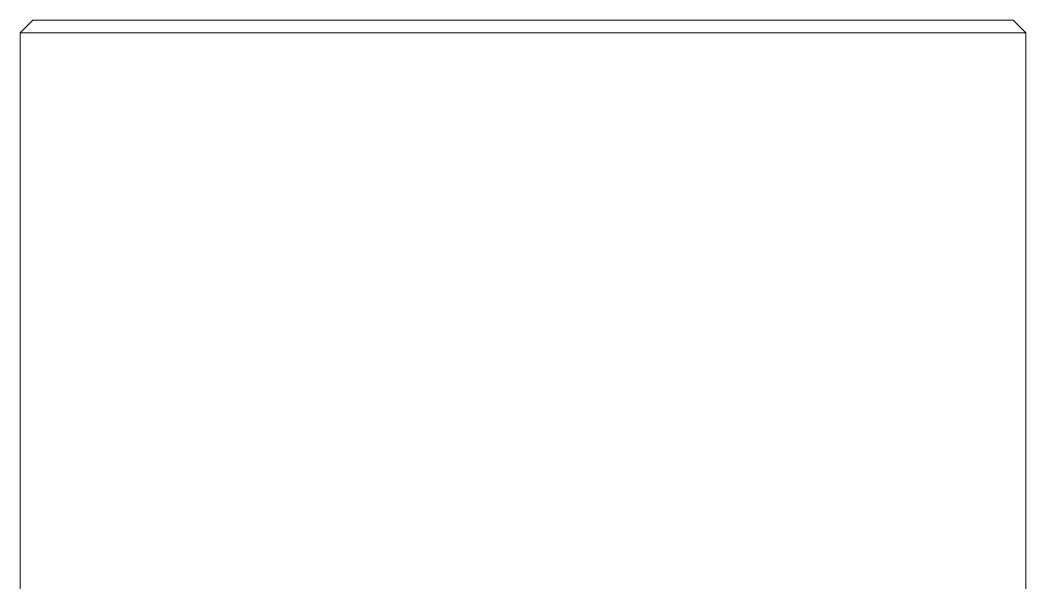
# Model space of a CAD drawing. Header units: millimetres. Extents: x -46169 to 228156, y -86316 to 18123.
# Drawn here: x 112167 to 112767, y -76447 to -76111 of the extents above; entities that cross this region are included whole.
import ezdxf

# ---------------------------------------------------------------- set-up
doc = ezdxf.new("R2010")
doc.units = ezdxf.units.MM
doc.header["$MEASUREMENT"] = 0
doc.linetypes.add('Wipeout_Contour', pattern=[1000, 0, -1000])
doc.layers.add('New_A-35-M_FFE_Fixed', color=7, linetype='Continuous')
doc.layers.add('New_A-35-M_FFE_Fixed_Pen_No__75', color=7, linetype='Continuous', lineweight=20, true_color=0x606060)

# ---------------------------------------------------------------- blocks, each defined once
blk = doc.blocks.new('Section Elem_95_1', base_point=(104446.78, -81110.96))
at = {"color": 254, "linetype": 'Wipeout_Contour', "lineweight": 0, "ltscale": 543208.707579}
blk.add_wipeout([(112166.68, -76118.46), (112766.68, -76118.46), (112759.18, -76110.96), (112174.18, -76110.96)], dxfattribs=at).dxf.layer = 'New_A-35-M_FFE_Fixed'
at = {"layer": 'New_A-35-M_FFE_Fixed_Pen_No__75', "linetype": 'Continuous'}
blk.add_line((112759.18, -76110.96), (112174.18, -76110.96), dxfattribs=at)
at = {"color": 254, "linetype": 'Wipeout_Contour', "lineweight": 0, "ltscale": 543601.662471}
blk.add_wipeout([(112166.68, -76460.96), (112766.68, -76460.96), (112766.68, -76118.46), (112166.68, -76118.46)], dxfattribs=at).dxf.layer = 'New_A-35-M_FFE_Fixed'
at = {"layer": 'New_A-35-M_FFE_Fixed_Pen_No__75', "linetype": 'Continuous'}
for p, q in [((112174.18, -76110.96), (112166.68, -76118.46)), ((112766.68, -76118.46), (112759.18, -76110.96)), ((112766.68, -76118.46), (112166.68, -76118.46)), ((112166.68, -76118.46), (112166.68, -76460.96)), ((112766.68, -76460.96), (112766.68, -76118.46))]:
    blk.add_line(p, q, dxfattribs=at)

msp = doc.modelspace()

# ---------------------------------------------------------------- block references
at = {"layer": 'New_A-35-M_FFE_Fixed'}
msp.add_blockref('Section Elem_95_1', (104446.78, -81110.96), dxfattribs=at)

doc.saveas('drawing.dxf')
